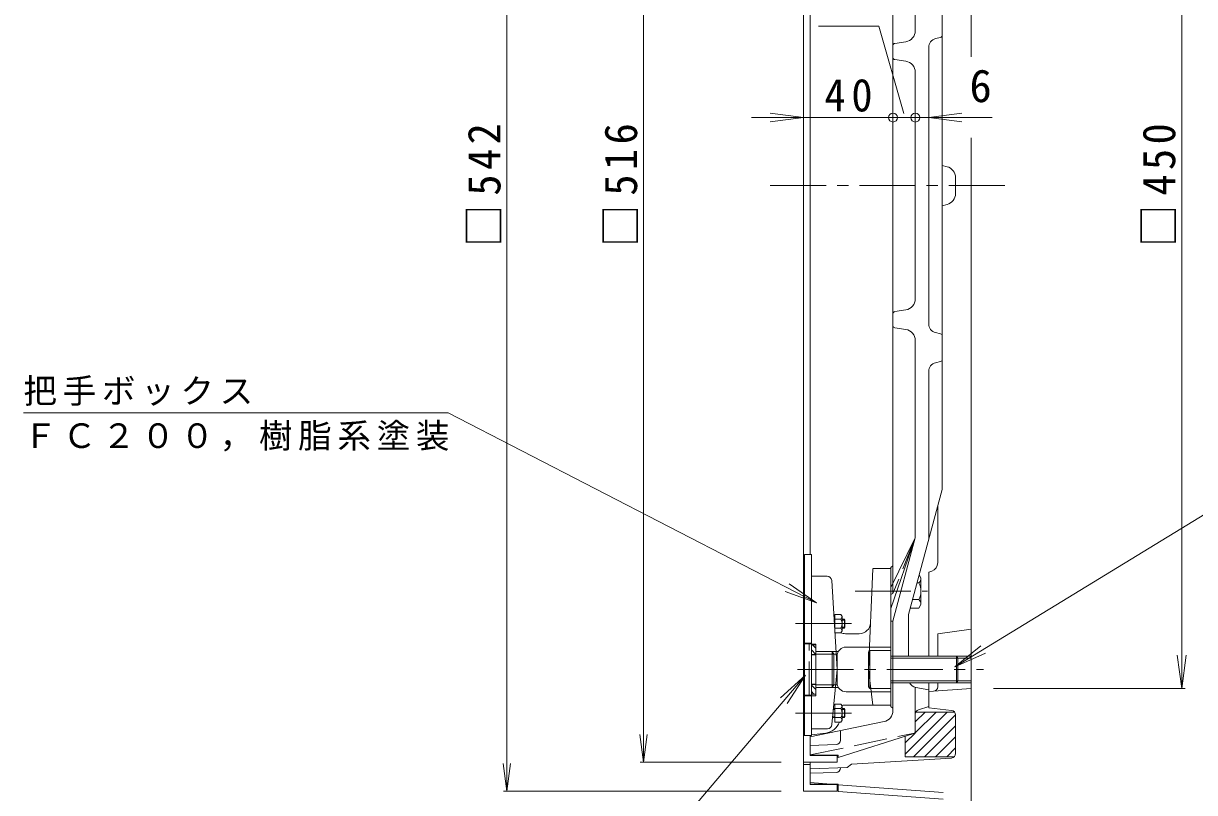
# Model space of a CAD drawing. Units: millimetres, scale not verified. Extents: x -959 to 890, y -689 to 698.
# Drawn here: x 53 to 577, y -252 to 92 of the extents above; entities that cross this region are included whole.
import ezdxf
from ezdxf.enums import TextEntityAlignment as Align

# ---------------------------------------------------------------- set-up
doc = ezdxf.new("R2010")
doc.units = ezdxf.units.MM
doc.header["$LTSCALE"] = 5
doc.header["$PDMODE"] = 32
doc.header["$PDSIZE"] = 4
doc.linetypes.add('CHAIN1', pattern=[8, 5, -1, 1, -1])
doc.linetypes.add('DASHED3', pattern=[4, 3, -1])
for name, color, linetype, lineweight in [('A-0_通り芯', 3, 'Continuous', 9), ('A-1_ピット', 2, 'Continuous', 9), ('A-4_寸法', 7, 'Continuous', 9), ('A-5_仕様文', 7, 'Continuous', 9), ('A-F', 7, 'Continuous', 9)]:
    doc.layers.add(name, color=color, linetype=linetype, lineweight=lineweight)
doc.styles.add('ＭＳ ゴシック', font='')
doc.styles.get('ＭＳ ゴシック').set_extended_font_data('MS Gothic')

msp = doc.modelspace()

# ---------------------------------------------------------------- linework, layer by layer
at = {"layer": 'A-0_通り芯'}
for p, q in [((402.288, 277.662), (402.288, -238.338)), ((442.288, 197.452), (442.288, -158.128)), ((405.288, -145.459), (405.288, 184.783)), ((452.288, 88.968), (452.288, 177.227)), ((464.288, 155.625), (464.288, -116.301)), ((448.029, 84.023), (443.139, 83.29)), ((461.317, 85.42), (463.53, 85.973)), ((458.288, -42.215), (458.288, 81.539)), ((448.029, 75.301), (443.139, 76.034)), ((452.288, 70.356), (452.288, -31.032)), ((448.029, -35.976), (443.139, -36.71)), ((448.029, -44.699), (443.139, -43.966)), ((461.317, -46.095), (463.53, -46.648)), ((452.288, -49.644), (452.288, -137.903)), ((461.317, -59.58), (463.53, -59.027)), ((458.288, -63.461), (458.288, -138.693)), ((449.288, -172.282), (464.288, -116.301)), ((441.288, -169.578), (452.288, -137.903)), ((441.288, -160.151), (452.288, -137.903)), ((442.288, -175.224), (452.288, -137.903)), ((402.787, -145.459), (405.788, -145.459)), ((402.787, -226.338), (402.787, -145.459)), ((405.788, -226.338), (405.788, -145.459)), ((431.288, -196.838), (433.288, -151.838)), ((433.288, -151.638), (441.288, -151.638)), ((441.288, -213.504), (441.288, -151.171)), ((412.904, -155.111), (405.788, -155.111)), ((414.9, -156.992), (417.288, -196.837)), ((454.788, -155.838), (454.041, -154.544)), ((454.788, -167.838), (454.788, -155.951)), ((453.091, -158.088), (453.922, -158.088)), ((451.081, -165.588), (453.922, -165.588)), ((416.302, -172.288), (419.002, -172.288)), ((416.302, -180.388), (416.302, -172.288)), ((419.002, -172.288), (419.502, -173.154)), ((449.288, -190.838), (449.288, -172.282)), ((450.077, -169.338), (453.922, -169.338)), ((454.788, -167.838), (453.922, -169.338)), ((415.94, -174.338), (416.302, -174.338)), ((415.962, -174.717), (416.302, -174.717)), ((416.157, -177.959), (416.302, -177.959)), ((416.302, -174.313), (419.002, -174.313)), ((419.502, -179.522), (419.502, -173.154)), ((419.502, -174.338), (420.569, -174.338)), ((419.502, -174.717), (420.788, -174.717)), ((419.502, -177.959), (420.788, -177.959)), ((420.788, -177.959), (420.569, -178.338)), ((441.288, -175.262), (442.288, -175.224)), ((442.288, -175.224), (442.288, -215.27)), ((416.179, -178.338), (416.302, -178.338)), ((416.302, -178.363), (419.002, -178.363)), ((416.302, -180.388), (419.002, -180.388)), ((419.002, -180.388), (419.502, -179.522)), ((419.502, -178.338), (420.569, -178.338)), ((427.216, -180.838), (421.038, -180.838)), ((402.788, -185.338), (405.788, -185.338)), ((405.788, -185.838), (407.788, -185.838)), ((407.788, -190.088), (405.788, -188.088)), ((407.788, -187.259), (406.366, -185.838)), ((421.288, -186.838), (441.288, -186.838)), ((431.288, -189.045), (431.995, -188.338)), ((431.995, -205.338), (431.995, -188.338)), ((431.995, -188.338), (441.288, -188.338)), ((405.788, -190.088), (407.788, -190.088)), ((405.788, -190.338), (407.788, -190.338)), ((407.788, -204.838), (407.788, -188.838)), ((407.788, -188.838), (415.163, -188.838)), ((407.788, -189.92), (415.788, -189.92)), ((415.788, -189.92), (415.163, -188.838)), ((415.163, -204.838), (415.163, -188.838)), ((415.788, -189.92), (415.788, -203.755)), ((417.288, -190.838), (417.288, -202.838)), ((431.288, -189.045), (431.288, -204.631)), ((441.288, -190.838), (477.288, -190.838)), ((441.288, -191.785), (477.288, -191.785)), ((471.288, -191.785), (471.288, -201.891)), ((414.958, -221.526), (417.288, -196.837)), ((433.288, -212.838), (431.288, -196.838)), ((405.788, -203.338), (407.788, -203.338)), ((405.788, -203.588), (407.788, -203.588)), ((407.788, -205.838), (405.788, -203.838)), ((407.788, -203.755), (415.788, -203.755)), ((415.788, -203.755), (415.163, -204.838)), ((477.288, -201.891), (441.288, -201.891)), ((441.288, -202.838), (477.288, -202.838)), ((462.288, -201.891), (449.388, -201.891)), ((471.288, -201.891), (470.741, -202.838)), ((402.788, -208.338), (405.788, -208.338)), ((406.959, -207.838), (405.788, -206.667)), ((405.788, -207.838), (407.788, -207.838)), ((407.788, -204.838), (415.163, -204.838)), ((421.288, -206.838), (441.288, -206.838)), ((431.288, -204.631), (431.995, -205.338)), ((431.995, -205.338), (441.288, -205.338)), ((452.288, -204.883), (452.288, -224.528)), ((452.572, -204.935), (458.288, -205.974)), ((415.601, -214.717), (416.302, -214.717)), ((415.637, -214.338), (416.302, -214.338)), ((416.302, -214.313), (419.002, -214.313)), ((419.502, -219.522), (419.502, -213.154)), ((419.502, -214.338), (420.569, -214.338)), ((419.502, -214.717), (420.788, -214.717)), ((420.329, -212.838), (441.288, -212.838)), ((415.259, -218.338), (416.302, -218.338)), ((415.295, -217.959), (416.302, -217.959)), ((416.302, -218.363), (419.002, -218.363)), ((419.002, -220.388), (419.502, -219.522)), ((419.502, -217.959), (420.788, -217.959)), ((419.502, -218.338), (420.569, -218.338)), ((420.788, -217.959), (420.569, -218.338)), ((438.305, -220.165), (405.288, -227.026)), ((412.967, -223.338), (405.788, -223.338)), ((416.302, -220.388), (419.002, -220.388)), ((418.788, -228.403), (418.788, -224.221)), ((402.288, -226.338), (405.788, -226.338)), ((405.288, -235.338), (405.288, -226.338)), ((416.854, -230.402), (405.288, -230.788)), ((405.788, -226.087), (412.222, -225.279)), ((451.589, -225.481), (417.788, -236.18)), ((405.288, -235.138), (417.788, -235.138)), ((405.288, -235.338), (417.288, -235.338)), ((417.788, -236.18), (417.788, -235.138))]:
    msp.add_line(p, q, dxfattribs=at)
at = {"layer": 'A-0_通り芯', "linetype": 'CHAIN1'}
for p, q in [((387.351, 19.662), (492.337, 19.662)), ((425.354, -161.838), (457.717, -161.838)), ((398.703, -176.338), (425.2, -176.338)), ((398.703, -216.338), (425.2, -216.338))]:
    msp.add_line(p, q, dxfattribs=at)
at = {"layer": 'A-0_通り芯', "linetype": 'DASHED3'}
for p, q in [((442.288, -162.896), (441.288, -163.329)), ((402.788, -185.088), (405.788, -185.088)), ((404.788, -208.338), (404.788, -185.338)), ((405.788, -185.524), (407.788, -185.524)), ((407.788, -188.838), (417.823, -188.838)), ((407.788, -189.92), (417.394, -189.92)), ((407.788, -203.755), (417.394, -203.755)), ((407.788, -204.838), (417.823, -204.838)), ((405.288, -235.026), (451.857, -225.349))]:
    msp.add_line(p, q, dxfattribs=at)
at = {"layer": 'A-0_通り芯', "color": 2, "linetype": 'CHAIN1'}
msp.add_line((399.606, -196.838), (482.774, -196.838), dxfattribs=at)
at = {"layer": 'A-0_通り芯', "linetype": 'DASHED3'}
for points in [[(452.287, -137.903), (442.288, -162.896), (442.288, -158.128)], [(402.788, -208.588), (407.788, -208.588), (407.788, -185.524)]]:
    msp.add_lwpolyline(points, dxfattribs=at)
at = {"layer": 'A-0_通り芯'}
for points in [[(420.788, -177.959), (420.788, -174.717), (420.569, -174.338), (420.569, -178.338)], [(471.288, -191.785), (470.741, -190.838), (470.741, -202.838)], [(453.691, -214.899), (458.288, -213.463), (458.288, -205.974)], [(416.302, -220.388), (416.302, -212.288), (419.002, -212.288), (419.502, -213.154)], [(420.788, -217.959), (420.788, -214.717), (420.569, -214.338), (420.569, -218.338)], [(402.288, -238.338), (417.288, -238.338), (417.288, -235.338)]]:
    msp.add_lwpolyline(points, dxfattribs=at)
for centre, radius, start, end in [((447.288, 88.968), 5, 278.53065, 0), ((462.288, 81.539), 4, 104.03603, 180), ((463.288, 86.943), 1, 284.03607, 0), ((443.288, 82.301), 1, 98.53017, 180), ((443.288, 77.023), 1, 180, 261.46983), ((447.288, 70.356), 5, 0, 81.46935), ((447.288, -31.032), 5, 278.53065, 0), ((443.288, -37.699), 1, 98.53017, 180), ((443.288, -42.976), 1, 180, 261.46983), ((447.288, -49.644), 5, 0, 81.46935), ((462.288, -42.215), 4, 180, 255.96397), ((463.288, -47.619), 1, 0, 75.96393), ((462.288, -63.461), 4, 104.03603, 180), ((463.288, -58.057), 1, 284.03607, 0), ((440.788, -149.757), 1.5, 289.47247, 0), ((412.904, -157.111), 2, 3.42847, 90), ((451.555, -155.885), 3.233, 317.05763, 0.83853), ((446.236, -161.838), 8.552, 333.9921, 26.00864), ((451.555, -167.791), 3.233, 359.16147, 42.94237), ((417.48, -172.969), 2.03, 318.55388, 354.77708), ((415.151, -176.338), 4.351, 332.26152, 27.73848), ((427.216, -175.838), 5, 270, 357.45557), ((421.038, -175.838), 5, 245.50224, 270), ((417.48, -179.707), 2.03, 5.22292, 41.44612), ((421.288, -190.838), 4, 90, 180), ((421.288, -202.838), 4, 180, 270), ((453.288, -201), 4, 207.3576, 259.69495), ((417.48, -212.969), 2.03, 318.55388, 354.77708), ((415.151, -216.338), 4.351, 332.26152, 27.73848), ((420.329, -217.838), 5, 90, 101.02081), ((440.788, -214.919), 1.5, 359.99905, 70.52873), ((417.48, -219.707), 2.03, 5.22292, 41.44612), ((437.288, -215.27), 5, 281.73846, 0), ((454.288, -216.808), 2, 107.35387, 180), ((411.288, -217.838), 7.5, 277.15253, 340.12413), ((412.967, -221.338), 2, 270, 354.60973), ((451.288, -224.528), 1, 287.56367, 0), ((416.788, -228.403), 2, 271.90948, 0)]:
    msp.add_arc(centre, radius, start, end, dxfattribs=at)
at = {"layer": 'A-0_通り芯', "linetype": 'DASHED3'}
msp.add_arc((440.788, -149.757), 1.5, 288.43555, 289.47247, dxfattribs=at)
at = {"layer": 'A-1_ピット'}
for p, q in [((477.288, 324.662), (477.288, 77.311)), ((477.288, 40.976), (477.288, -285.338)), ((464.288, 28.661), (466.5, 28.109)), ((470.288, 16.066), (470.288, 23.258)), ((464.288, 10.663), (466.5, 11.216)), ((462.288, -123.765), (462.288, -149.036)), ((459.655, -152.795), (458.288, -153.292)), ((458.288, -190.838), (458.288, -153.292)), ((462.288, -180.838), (477.288, -178.838)), ((462.288, -190.838), (462.288, -180.838)), ((458.288, -214.004), (458.288, -202.838)), ((462.288, -204.576), (462.288, -202.838)), ((458.288, -206.728), (477.288, -205.338)), ((468.508, -215.14), (458.288, -214.004)), ((447.788, -234.662), (466.521, -215.929)), ((451.471, -235.929), (470.288, -217.112)), ((452.288, -225.212), (461.571, -215.929)), ((452.288, -220.263), (456.621, -215.929)), ((452.491, -215.929), (469.888, -215.929)), ((470.288, -217.128), (470.288, -234.454)), ((456.42, -235.929), (470.288, -222.062)), ((447.788, -229.712), (452.218, -225.282)), ((447.788, -235.929), (447.788, -226.684)), ((461.37, -235.929), (470.288, -227.011)), ((466.32, -235.929), (470.288, -231.961)), ((402.288, -251.338), (402.288, -238.338)), ((402.288, -239.338), (405.288, -239.338)), ((405.288, -248.338), (405.288, -238.338)), ((405.288, -241.285), (421.788, -240.709)), ((418.788, -240.903), (418.788, -240.814)), ((423.788, -239.135), (421.788, -240.709)), ((468.408, -236.451), (423.788, -239.135)), ((447.788, -235.929), (469.639, -235.929)), ((416.854, -242.902), (405.288, -243.288)), ((402.288, -251.338), (417.288, -251.338)), ((405.288, -248.138), (417.788, -248.138)), ((405.288, -248.338), (417.288, -248.338)), ((417.288, -251.338), (417.288, -248.338)), ((417.788, -251.399), (417.788, -248.138)), ((464.737, -251.92), (417.788, -248.39)), ((464.737, -254.929), (417.788, -251.399))]:
    msp.add_line(p, q, dxfattribs=at)
at = {"layer": 'A-1_ピット', "linetype": 'DASHED3'}
msp.add_line((414.427, -248.138), (405.288, -247.451), dxfattribs=at)
at = {"layer": 'A-1_ピット'}
for centre, radius, start, end in [((465.288, 23.258), 5, 0.00056, 75.96376), ((465.288, 16.066), 5, 284.03624, 359.99944), ((458.288, -149.036), 4, 289.98314, 0), ((460.288, -204.576), 2, 274.18599, 0), ((468.288, -217.128), 2, 0, 83.65933), ((468.288, -234.454), 2, 273.44273, 0), ((416.788, -240.903), 2, 271.90948, 0)]:
    msp.add_arc(centre, radius, start, end, dxfattribs=at)
at = {"layer": 'A-4_寸法'}
for p, q in [((269.646, -251.338), (269.646, 290.662)), ((330.748, -238.338), (330.748, 277.662)), ((330.748, -238.338), (329.116, -225.945)), ((330.748, -238.338), (332.38, -225.945)), ((269.646, -251.338), (268.014, -238.945)), ((269.646, -251.338), (271.277, -238.945)), ((392.288, -238.338), (329.248, -238.338)), ((392.288, -251.338), (268.146, -251.338))]:
    msp.add_line(p, q, dxfattribs=at)
at = {"layer": 'A-5_仕様文'}
for p, q in [((53.385, -81.979), (243.385, -81.979)), ((243.385, -81.979), (408.12, -167.052)), ((408.12, -167.052), (394.008, -161.968)), ((408.12, -167.052), (395.804, -158.489)), ((469.986, -195.676), (483.697, -189.59)), ((313.109, -305.451), (403.097, -199.403)), ((403.097, -199.403), (391.982, -209.476)), ((403.097, -199.403), (394.968, -212.009))]:
    msp.add_line(p, q, dxfattribs=at)
msp.add_lwpolyline([(641.088, -91.096), (469.986, -195.676), (481.654, -186.249)], dxfattribs=at)
at = {"layer": 'A-F'}
for p, q in [((571.428, -205.338), (571.428, 244.662)), ((379.062, 50.109), (442.288, 50.109)), ((402.288, 50.109), (387.416, 52.066)), ((402.288, 50.109), (387.416, 48.151)), ((442.288, 50.109), (452.288, 50.109)), ((452.288, 50.109), (486.692, 50.109)), ((458.288, 50.109), (473.16, 52.066)), ((458.288, 50.109), (473.16, 48.151)), ((571.428, -205.338), (569.47, -190.466)), ((571.428, -205.338), (573.385, -190.466)), ((487.288, -205.338), (572.928, -205.338))]:
    msp.add_line(p, q, dxfattribs=at)
msp.add_lwpolyline([(409.043, 90.975), (436.019, 90.975), (447.115, 51.925)], dxfattribs=at)
for p in [(442.288, 50.109), (452.288, 50.109)]:
    msp.add_point(p, dxfattribs=at)

# ---------------------------------------------------------------- texts
at = {"layer": 'A-4_寸法', "color": 2, "char_height": 14.66, "attachment_point": 7, "rotation": 90, "style": 'ＭＳ ゴシック'}
for s, insert in [('\\T1.21;\\W0.95;□542', (267.146, -7.838)), ('\\T1.21;\\W0.95;□516', (328.248, -7.838))]:
    msp.add_mtext(s, dxfattribs=dict(at, insert=insert))
at = {"layer": 'A-5_仕様文', "insert": (53.385, -78.903), "char_height": 11, "attachment_point": 7, "style": 'ＭＳ ゴシック'}
msp.add_mtext('\\T1.17;把手ボックス', dxfattribs=at)
at = {"layer": 'A-F', "color": 2, "style": 'ＭＳ ゴシック'}
msp.add_text('6', height=14.66, dxfattribs=at).set_placement((476.494, 52.609), align=Align.BOTTOM_LEFT)
at = {"layer": 'A-F', "color": 2, "insert": (411.663, 52.609), "char_height": 14.66, "attachment_point": 7, "style": 'ＭＳ ゴシック'}
msp.add_mtext('\\T1.27;\\W0.95;40', dxfattribs=at)
at = {"layer": 'A-F', "color": 2, "insert": (568.928, -7.838), "char_height": 14.66, "attachment_point": 7, "rotation": 90, "style": 'ＭＳ ゴシック'}
msp.add_mtext('\\T1.21;\\W0.95;□450', dxfattribs=at)
at = {"layer": 'A-F', "insert": (53.385, -99.341), "char_height": 11, "attachment_point": 7, "style": 'ＭＳ ゴシック'}
msp.add_mtext('\\T1.17;ＦＣ２００，樹脂系塗装', dxfattribs=at)

doc.saveas('drawing.dxf')
